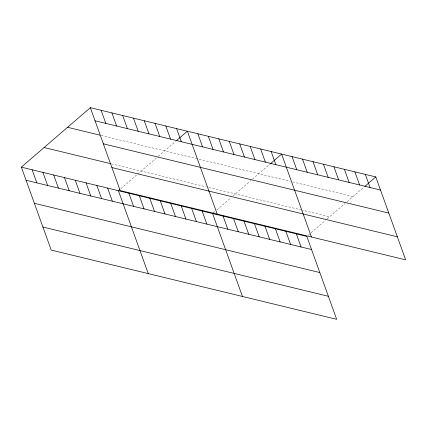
<?xml version="1.0" encoding="UTF-8"?>
<svg xmlns="http://www.w3.org/2000/svg" width="427" height="427" viewBox="0 0 427 427"><rect width="100%" height="100%" fill="white"/><g stroke="black" fill="none" stroke-linecap="round" stroke-linejoin="round"><path stroke-width="0.32" stroke-dasharray="2.13 1.6" d="M120.782 188.654L137.377 174.344M137.852 173.933L156.81 157.59M158.273 156.325L175.534 141.444M214.039 212.326L214.984 211.509M216.884 209.87L231.108 197.605M233.009 195.972L251.012 180.445M252.48 179.18L269.736 164.299M308.241 235.181L310.61 233.137M311.086 232.726L325.315 220.46M327.21 218.827L345.219 203.3M347.172 201.613L364.418 186.748M101.188 135.46L290.232 181.326M292.692 181.923L353.033 196.559M111.356 163.835L206.438 186.903M208.899 187.501L300.645 209.758M301.259 209.908L329.58 216.783"/><path stroke-width="0.64" d="M21.35 167.149L306.821 236.409L336.668 319.321L51.203 250.067L21.35 167.149L90.332 107.679L375.797 176.933L405.65 259.851L120.179 190.591L90.332 107.679M119.832 189.471L118.407 190.698L148.26 273.611M176.479 140.627L187.389 131.222L217.242 214.14M213.564 212.731L212.614 213.553L242.467 296.466M270.211 163.893L281.596 154.078L311.443 236.996M364.893 186.337L375.797 176.933M95.05 120.788L380.521 190.047M67.567 127.305L99.918 135.151M103.345 143.824L388.81 213.084M44.114 147.523L110.721 163.685M111.89 167.56L397.356 236.814M26.074 180.263L311.539 249.517M34.363 203.295L319.834 272.554M42.908 227.031L328.379 296.29M365.331 174.397L370.054 187.506M354.864 171.857L359.587 184.971M344.397 169.316L349.115 182.43M333.93 166.776L338.648 179.89M323.463 164.235L328.182 177.349M312.996 161.7L317.715 174.808M302.529 159.159L307.248 172.273M292.063 156.618L296.781 169.732M271.129 151.542L275.847 164.651M296.349 233.868L301.072 246.982M260.657 149.002L265.38 162.116M285.882 231.327L290.606 244.441M250.19 146.461L254.914 159.575M275.415 228.787L280.139 241.901M239.723 143.92L244.447 157.035M264.948 226.251L269.672 239.36M229.256 141.38L233.98 154.494M254.481 223.711L259.205 236.825M218.789 138.844L223.513 151.953M244.014 221.17L248.738 234.284M208.323 136.304L213.046 149.418M233.548 218.629L238.271 231.744M197.856 133.763L202.579 146.877M223.081 216.089L227.804 229.203M176.607 128.607L181.326 141.721M202.147 211.013L206.865 224.127M165.82 125.992L170.544 139.106M191.68 208.472L196.399 221.586M155.038 123.376L159.757 136.491M181.213 205.931L185.932 219.046M144.251 120.761L148.975 133.87M170.747 203.396L175.465 216.505M133.47 118.14L138.188 131.254M160.28 200.855L164.998 213.97M122.682 115.525L127.406 128.639M149.813 198.315L154.531 211.429M111.901 112.909L116.619 126.024M139.346 195.774L144.064 208.888M101.114 110.294L105.837 123.408M128.874 193.234L133.598 206.348M107.625 188.077L112.344 201.192M96.838 185.462L101.562 198.576M86.057 182.847L90.775 195.961M75.269 180.231L79.993 193.346M64.488 177.616L69.206 190.73M53.701 175.001L58.424 188.11M42.919 172.38L47.637 185.494M32.132 169.765L36.855 182.879"/></g></svg>
